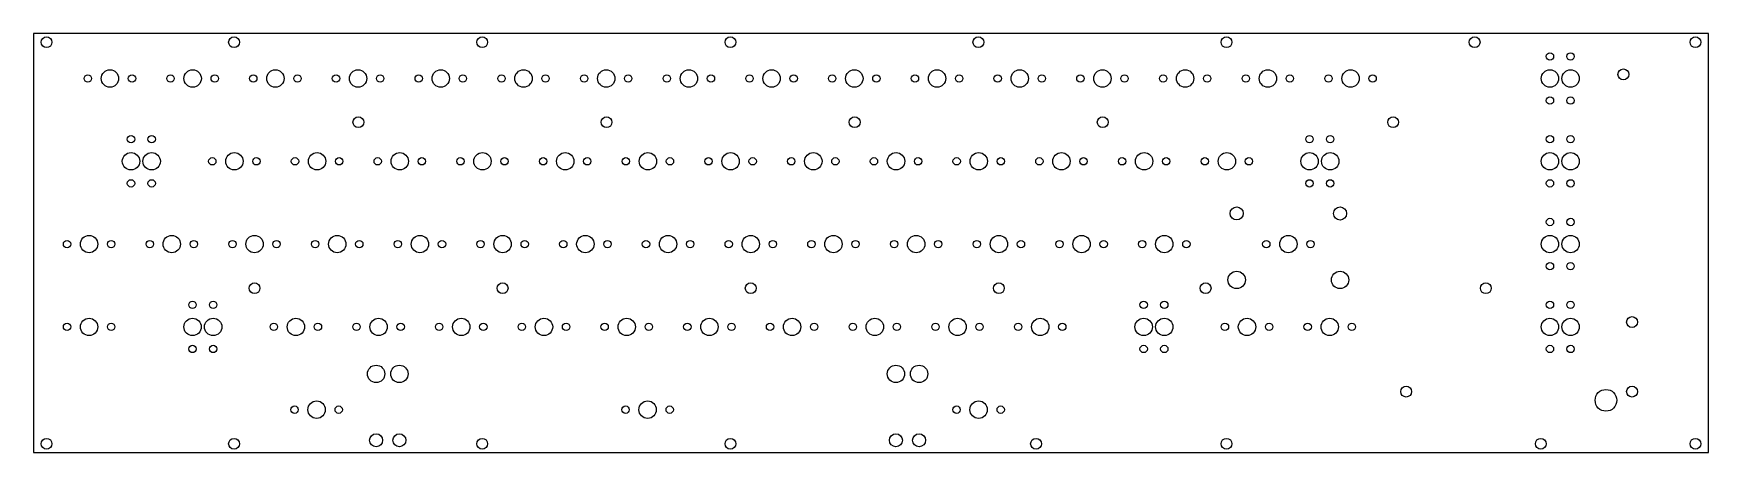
# Model space of a CAD drawing. Extents: x 0 to 386, y 0 to 96.
import ezdxf

# ---------------------------------------------------------------- set-up
doc = ezdxf.new("R2010")
doc.units = 0
doc.layers.add('20', color=30, linetype='CONTINUOUS')

msp = doc.modelspace()

# ---------------------------------------------------------------- linework, layer by layer
at = {"layer": '20'}
for p, q in [((385.6, 96.4), (0, 96.4)), ((0, 96.4), (0, 0)), ((385.6, 0), (385.6, 96.4)), ((0, 0), (385.6, 0))]:
    msp.add_line(p, q, dxfattribs=at)
for centre, radius in [((3, 94.4), 1.25), ((46.16, 94.4), 1.25), ((103.29, 94.4), 1.25), ((160.44, 94.4), 1.25), ((217.52, 94.4), 1.25), ((274.64, 94.4), 1.25), ((331.76, 94.4), 1.25), ((382.6, 94.4), 1.25), ((349.1, 91.13), 0.85), ((353.85, 91.13), 0.85), ((12.52, 86.05), 0.85), ((17.6, 86.05), 2), ((22.68, 86.05), 0.85), ((31.56, 86.05), 0.85), ((36.64, 86.05), 2), ((41.72, 86.05), 0.85), ((50.6, 86.05), 0.85), ((55.68, 86.05), 2), ((60.76, 86.05), 0.85), ((69.64, 86.05), 0.85), ((74.72, 86.05), 2), ((79.8, 86.05), 0.85), ((88.68, 86.05), 0.85), ((93.76, 86.05), 2), ((98.84, 86.05), 0.85), ((107.72, 86.05), 0.85), ((112.8, 86.05), 2), ((117.88, 86.05), 0.85), ((126.76, 86.05), 0.85), ((131.84, 86.05), 2), ((136.92, 86.05), 0.85), ((145.8, 86.05), 0.85), ((150.88, 86.05), 2), ((155.96, 86.05), 0.85), ((164.84, 86.05), 0.85), ((169.92, 86.05), 2), ((175, 86.05), 0.85), ((183.88, 86.05), 0.85), ((188.96, 86.05), 2), ((194.04, 86.05), 0.85), ((202.92, 86.05), 0.85), ((208, 86.05), 2), ((213.08, 86.05), 0.85), ((221.96, 86.05), 0.85), ((227.04, 86.05), 2), ((232.12, 86.05), 0.85), ((241, 86.05), 0.85), ((246.08, 86.05), 2), ((251.16, 86.05), 0.85), ((260.04, 86.05), 0.85), ((265.12, 86.05), 2), ((270.2, 86.05), 0.85), ((279.08, 86.05), 0.85), ((284.16, 86.05), 2), ((289.24, 86.05), 0.85), ((298.12, 86.05), 0.85), ((303.2, 86.05), 2), ((308.28, 86.05), 0.85), ((349.1, 86.05), 2), ((353.85, 86.05), 2), ((366, 87), 1.25), ((349.1, 80.97), 0.85), ((353.85, 80.97), 0.85), ((74.8, 76), 1.25), ((131.92, 76), 1.25), ((189.04, 76), 1.25), ((246.14, 76), 1.25), ((313, 76), 1.25), ((22.45, 72.08), 0.85), ((27.2, 72.08), 0.85), ((293.76, 72.08), 0.85), ((298.51, 72.08), 0.85), ((349.1, 72.08), 0.85), ((353.85, 72.08), 0.85), ((22.45, 67), 2), ((27.2, 67), 2), ((41.16, 67), 0.85), ((46.24, 67), 2), ((51.32, 67), 0.85), ((60.2, 67), 0.85), ((65.28, 67), 2), ((70.36, 67), 0.85), ((79.24, 67), 0.85), ((84.32, 67), 2), ((89.4, 67), 0.85), ((98.28, 67), 0.85), ((103.36, 67), 2), ((108.44, 67), 0.85), ((117.32, 67), 0.85), ((122.4, 67), 2), ((127.48, 67), 0.85), ((136.36, 67), 0.85), ((141.44, 67), 2), ((146.52, 67), 0.85), ((155.4, 67), 0.85), ((160.48, 67), 2), ((165.56, 67), 0.85), ((174.44, 67), 0.85), ((179.52, 67), 2), ((184.6, 67), 0.85), ((193.48, 67), 0.85), ((198.56, 67), 2), ((203.64, 67), 0.85), ((212.52, 67), 0.85), ((217.6, 67), 2), ((222.68, 67), 0.85), ((231.56, 67), 0.85), ((236.64, 67), 2), ((241.72, 67), 0.85), ((250.6, 67), 0.85), ((255.68, 67), 2), ((260.76, 67), 0.85), ((269.64, 67), 0.85), ((274.72, 67), 2), ((279.8, 67), 0.85), ((293.76, 67), 2), ((298.51, 67), 2), ((349.1, 67), 2), ((353.85, 67), 2), ((22.45, 61.92), 0.85), ((27.2, 61.92), 0.85), ((293.76, 61.92), 0.85), ((298.51, 61.92), 0.85), ((349.1, 61.92), 0.85), ((353.85, 61.92), 0.85), ((276.98, 55), 1.5), ((300.78, 54.99), 1.5), ((349.1, 53.03), 0.85), ((353.85, 53.03), 0.85), ((7.72, 47.95), 0.85), ((12.8, 47.95), 2), ((17.88, 47.95), 0.85), ((26.76, 47.95), 0.85), ((31.84, 47.95), 2), ((36.92, 47.95), 0.85), ((45.8, 47.95), 0.85), ((50.88, 47.95), 2), ((55.96, 47.95), 0.85), ((64.84, 47.95), 0.85), ((69.92, 47.95), 2), ((75, 47.95), 0.85), ((83.88, 47.95), 0.85), ((88.96, 47.95), 2), ((94.04, 47.95), 0.85), ((102.92, 47.95), 0.85), ((108, 47.95), 2), ((113.08, 47.95), 0.85), ((121.96, 47.95), 0.85), ((127.04, 47.95), 2), ((132.12, 47.95), 0.85), ((141, 47.95), 0.85), ((146.08, 47.95), 2), ((151.16, 47.95), 0.85), ((160.04, 47.95), 0.85), ((165.12, 47.95), 2), ((170.2, 47.95), 0.85), ((179.08, 47.95), 0.85), ((184.16, 47.95), 2), ((189.24, 47.95), 0.85), ((198.12, 47.95), 0.85), ((203.2, 47.95), 2), ((208.28, 47.95), 0.85), ((217.16, 47.95), 0.85), ((222.24, 47.95), 2), ((227.32, 47.95), 0.85), ((236.2, 47.95), 0.85), ((241.28, 47.95), 2), ((246.36, 47.95), 0.85), ((255.24, 47.95), 0.85), ((260.32, 47.95), 2), ((265.4, 47.95), 0.85), ((283.8, 47.95), 0.85), ((288.88, 47.95), 2), ((293.96, 47.95), 0.85), ((349.1, 47.95), 2), ((353.85, 47.95), 2), ((349.1, 42.87), 0.85), ((353.85, 42.87), 0.85), ((50.88, 37.8), 1.25), ((108, 37.8), 1.25), ((165.12, 37.8), 1.25), ((222.24, 37.8), 1.25), ((269.84, 37.8), 1.25), ((276.98, 39.71), 2), ((300.78, 39.7), 2), ((334.34, 37.8), 1.25), ((36.61, 33.98), 0.85), ((41.36, 33.98), 0.85), ((255.57, 33.98), 0.85), ((260.32, 33.98), 0.85), ((349.1, 33.98), 0.85), ((353.85, 33.98), 0.85), ((12.8, 28.9), 2), ((36.61, 28.9), 2), ((41.36, 28.9), 2), ((60.4, 28.9), 2), ((79.44, 28.9), 2), ((98.48, 28.9), 2), ((117.52, 28.9), 2), ((136.56, 28.9), 2), ((155.6, 28.9), 2), ((174.64, 28.9), 2), ((193.68, 28.9), 2), ((212.72, 28.9), 2), ((231.76, 28.9), 2), ((255.57, 28.9), 2), ((260.32, 28.9), 2), ((279.36, 28.9), 2), ((298.4, 28.9), 2), ((349.1, 28.9), 2), ((353.85, 28.9), 2), ((368, 30), 1.25), ((7.72, 28.9), 0.85), ((17.88, 28.9), 0.85), ((55.32, 28.9), 0.85), ((65.48, 28.9), 0.85), ((74.36, 28.9), 0.85), ((84.52, 28.9), 0.85), ((93.4, 28.9), 0.85), ((103.56, 28.9), 0.85), ((112.44, 28.9), 0.85), ((122.6, 28.9), 0.85), ((131.48, 28.9), 0.85), ((141.64, 28.9), 0.85), ((150.52, 28.9), 0.85), ((160.68, 28.9), 0.85), ((169.56, 28.9), 0.85), ((179.72, 28.9), 0.85), ((188.6, 28.9), 0.85), ((198.76, 28.9), 0.85), ((207.64, 28.9), 0.85), ((217.8, 28.9), 0.85), ((226.68, 28.9), 0.85), ((236.84, 28.9), 0.85), ((274.28, 28.9), 0.85), ((284.44, 28.9), 0.85), ((293.32, 28.9), 0.85), ((303.48, 28.9), 0.85), ((36.61, 23.82), 0.85), ((41.36, 23.82), 0.85), ((255.57, 23.82), 0.85), ((260.32, 23.82), 0.85), ((349.1, 23.82), 0.85), ((353.85, 23.82), 0.85), ((78.88, 18.09), 2), ((84.23, 18.09), 2), ((198.53, 18.09), 2), ((203.88, 18.09), 2), ((65.18, 9.85), 2), ((141.38, 9.85), 2), ((217.58, 9.85), 2), ((316, 14), 1.25), ((362, 12), 2.5), ((368, 14), 1.25), ((60.1, 9.85), 0.85), ((70.26, 9.85), 0.85), ((136.3, 9.85), 0.85), ((146.46, 9.85), 0.85), ((212.5, 9.85), 0.85), ((222.66, 9.85), 0.85), ((78.88, 2.8), 1.5), ((84.23, 2.8), 1.5), ((198.53, 2.8), 1.5), ((203.88, 2.8), 1.5), ((3, 2), 1.25), ((46.16, 2), 1.25), ((103.29, 2), 1.25), ((160.44, 2), 1.25), ((230.8, 2), 1.25), ((274.64, 2), 1.25), ((347, 2), 1.25), ((382.6, 2), 1.25)]:
    msp.add_circle(centre, radius, dxfattribs=at)

doc.saveas('drawing.dxf')
